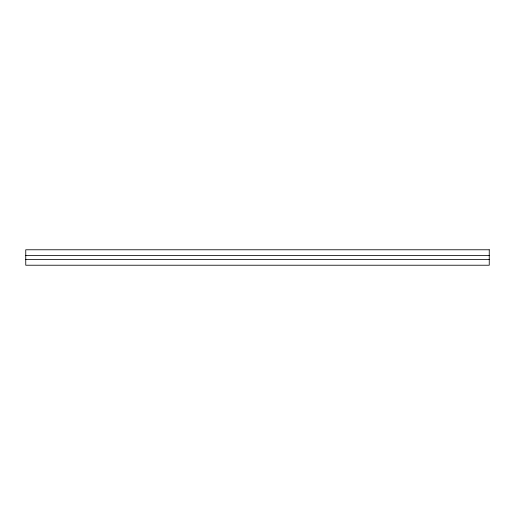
<?xml version="1.0" encoding="UTF-8"?>
<svg xmlns="http://www.w3.org/2000/svg" width="515" height="515" viewBox="0 0 515 515"><rect width="100%" height="100%" fill="white"/><g stroke="black" fill="none" stroke-linecap="round" stroke-linejoin="round"><path stroke-width="0.77" d="M25.75 255.466L489.25 255.466M25.75 259.534L489.25 259.534M489.25 249.775L25.75 249.775L25.75 265.225L489.25 265.225L489.25 249.775"/></g></svg>
